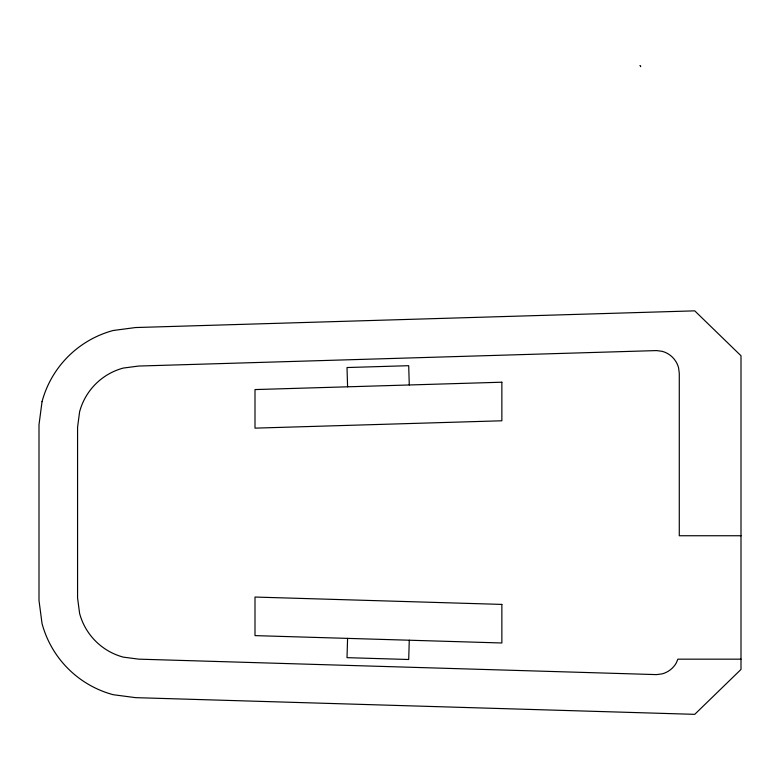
<?xml version="1.0" encoding="UTF-8"?>
<svg xmlns="http://www.w3.org/2000/svg" width="780" height="780" viewBox="0 0 780 780"><rect width="100%" height="100%" fill="white"/><g stroke="black" fill="none" stroke-linecap="round" stroke-linejoin="round"><path stroke-width="1.17" d="M347.587 638.381L347.012 657.657L408.7 659.5L409.276 640.224M741 535.743L679.283 535.743L679.283 373.23L678.561 367.731A23.205 23.205 0 0 0 662.152 351.322L656.536 350.581L138.665 366.044L123.298 368.062A61.776 61.776 0 0 0 79.609 411.752L77.571 427.235L77.571 597.958L79.609 613.441A61.776 61.776 0 0 0 123.298 657.13L138.665 659.149L656.536 674.612L662.152 673.871A23.205 23.205 0 0 0 676.24 663.058L677.859 659.168L741 659.168M639.863 65.657L640.565 65.754L640.643 66.641M409.276 384.969L408.7 365.693L347.012 367.536L347.587 386.812M42.032 401.68L39 424.71L39 600.483L42.032 623.512A100.688 100.688 0 0 0 113.227 694.707L135.564 697.651L694.736 714.343L741 669.435L741 355.758L694.736 310.849L135.564 327.541L113.227 330.486A100.688 100.688 0 0 0 42.032 401.68M501.862 382.21L255.002 389.571L255.002 428.142L501.862 420.781L501.862 382.21M501.862 604.412L255.002 597.051L255.002 635.622L501.862 642.983L501.862 604.412"/></g></svg>
